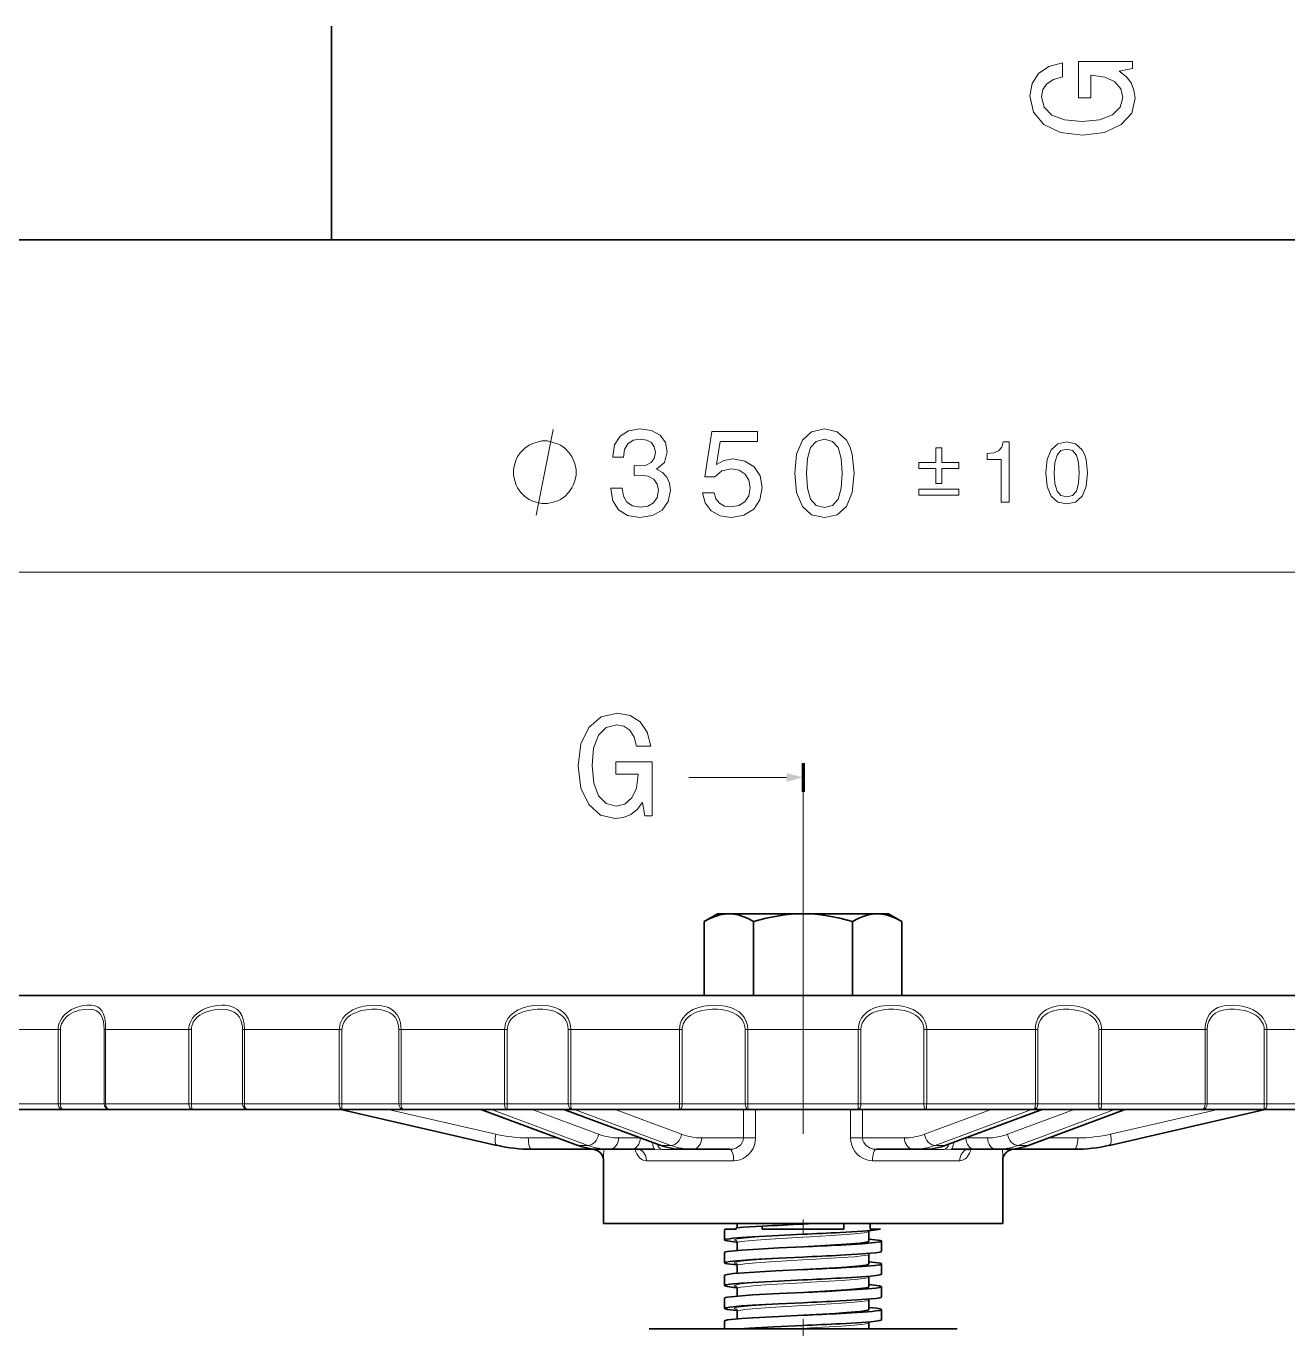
# Model space of a CAD drawing. Extents: x 0 to 420, y 0 to 297.
# Drawn here: x 41.8 to 86.04, y 248.8 to 294.5 of the extents above; entities that cross this region are included whole.
import ezdxf

# ---------------------------------------------------------------- set-up
doc = ezdxf.new("R2010")
doc.units = 0
doc.linetypes.add('DASHDOT', pattern=[18.5, 12, -3, 0.5, -3])

msp = doc.modelspace()

# ---------------------------------------------------------------- linework, layer by layer
at = {"color": 7, "lineweight": 35, "ltscale": 0.1875}
msp.add_line((52.5, 287), (52.5, 294.5), dxfattribs=at)
at = {"color": 7, "lineweight": 35}
for p, q in [((410, 287), (10, 287)), ((75.282, 260.501), (54.564, 260.501))]:
    msp.add_line(p, q, dxfattribs=at)
at = {"color": 7, "lineweight": 13}
msp.add_line((34.037, 275.348), (104.037, 275.348), dxfattribs=at)
at = {"color": 7, "lineweight": 100, "ltscale": 0.025}
msp.add_line((69.037, 268.645), (69.037, 267.645), dxfattribs=at)
at = {"color": 7, "lineweight": 13, "ltscale": 0.085511}
msp.add_line((68.457, 268.145), (65.037, 268.145), dxfattribs=at)
at = {"color": 7, "linetype": 'DASHDOT', "lineweight": 13}
msp.add_line((69.037, 267.645), (69.037, 144.827), dxfattribs=at)
at = {"color": 7, "lineweight": 35, "ltscale": 0.013397}
for p, q in [((66.037, 263.361), (65.573, 263.093)), ((72.037, 263.361), (72.501, 263.093))]:
    msp.add_line(p, q, dxfattribs=at)
at = {"color": 7, "lineweight": 35, "ltscale": 0.010048}
for p, q in [((66.439, 263.361), (66.037, 263.361)), ((72.037, 263.361), (71.635, 263.361))]:
    msp.add_line(p, q, dxfattribs=at)
at = {"color": 7, "lineweight": 35, "ltscale": 0.027452}
msp.add_line((67.537, 263.361), (66.439, 263.361), dxfattribs=at)
at = {"color": 7, "lineweight": 35, "ltscale": 0.0375}
msp.add_line((69.037, 263.361), (67.537, 263.361), dxfattribs=at)
at = {"color": 7, "lineweight": 35, "ltscale": 0.064952}
msp.add_line((71.635, 263.361), (69.037, 263.361), dxfattribs=at)
at = {"color": 7, "lineweight": 35, "ltscale": 0.064801}
for p, q in [((65.573, 260.501), (65.573, 263.093)), ((67.305, 260.501), (67.305, 263.093)), ((70.769, 260.501), (70.769, 263.093)), ((72.501, 260.501), (72.501, 263.093))]:
    msp.add_line(p, q, dxfattribs=at)
at = {"color": 7, "lineweight": 35, "ltscale": 0.379745}
msp.add_line((54.564, 260.501), (39.375, 260.501), dxfattribs=at)
at = {"color": 7, "lineweight": 35, "ltscale": 0.458308}
msp.add_line((93.615, 260.501), (75.282, 260.501), dxfattribs=at)
at = {"color": 7, "lineweight": 13, "ltscale": 0.060394}
for p, q in [((42.923, 259.301), (40.507, 259.301)), ((42.923, 256.701), (40.507, 256.701))]:
    msp.add_line(p, q, dxfattribs=at)
at = {"color": 7, "lineweight": 13, "ltscale": 0.002022}
for p, q in [((42.923, 259.301), (43.004, 259.301)), ((42.923, 256.701), (43.004, 256.701))]:
    msp.add_line(p, q, dxfattribs=at)
at = {"color": 7, "lineweight": 13, "ltscale": 0.065}
for p, q in [((42.923, 256.701), (42.923, 259.301)), ((43.004, 256.701), (43.004, 259.301)), ((44.534, 259.301), (44.534, 256.701)), ((44.585, 259.301), (44.585, 256.701)), ((47.503, 256.701), (47.503, 259.301)), ((47.593, 256.701), (47.593, 259.301)), ((49.385, 259.301), (49.385, 256.701)), ((49.45, 259.301), (49.45, 256.701)), ((52.776, 256.701), (52.776, 259.301)), ((52.871, 256.701), (52.871, 259.301)), ((54.867, 259.301), (54.867, 256.701)), ((54.944, 259.301), (54.944, 256.701)), ((58.571, 256.701), (58.571, 259.301)), ((58.669, 256.701), (58.669, 259.301)), ((60.804, 259.301), (60.804, 256.701)), ((60.891, 259.301), (60.891, 256.701)), ((64.703, 256.701), (64.703, 259.301)), ((64.8, 256.701), (64.8, 259.301)), ((67.006, 259.301), (67.006, 256.701)), ((67.1, 259.301), (67.1, 256.701)), ((70.974, 259.301), (70.974, 256.701)), ((71.068, 259.301), (71.068, 256.701)), ((73.274, 256.701), (73.274, 259.301)), ((73.371, 256.701), (73.371, 259.301)), ((77.183, 259.301), (77.183, 256.701)), ((77.27, 259.301), (77.27, 256.701)), ((79.405, 256.701), (79.405, 259.301)), ((79.502, 256.701), (79.502, 259.301)), ((83.13, 259.301), (83.13, 256.701)), ((83.207, 259.301), (83.207, 256.701)), ((85.203, 256.701), (85.203, 259.301)), ((85.298, 256.701), (85.298, 259.301))]:
    msp.add_line(p, q, dxfattribs=at)
at = {"color": 7, "lineweight": 13, "ltscale": 0.001278}
for p, q in [((44.585, 259.301), (44.534, 259.301)), ((44.585, 256.701), (44.534, 256.701))]:
    msp.add_line(p, q, dxfattribs=at)
at = {"color": 7, "lineweight": 13, "ltscale": 0.072946}
for p, q in [((47.503, 259.301), (44.585, 259.301)), ((47.503, 256.701), (44.585, 256.701))]:
    msp.add_line(p, q, dxfattribs=at)
at = {"color": 7, "lineweight": 13, "ltscale": 0.002234}
for p, q in [((47.503, 259.301), (47.593, 259.301)), ((47.503, 256.701), (47.593, 256.701))]:
    msp.add_line(p, q, dxfattribs=at)
at = {"color": 7, "lineweight": 13, "ltscale": 0.001629}
for p, q in [((49.45, 259.301), (49.385, 259.301)), ((49.45, 256.701), (49.385, 256.701))]:
    msp.add_line(p, q, dxfattribs=at)
at = {"color": 7, "lineweight": 13, "ltscale": 0.083154}
for p, q in [((52.776, 259.301), (49.45, 259.301)), ((88.624, 259.301), (85.298, 259.301)), ((52.776, 256.701), (49.45, 256.701)), ((88.624, 256.701), (85.298, 256.701))]:
    msp.add_line(p, q, dxfattribs=at)
at = {"color": 7, "lineweight": 13, "ltscale": 0.002374}
for p, q in [((52.776, 259.301), (52.871, 259.301)), ((85.203, 259.301), (85.298, 259.301)), ((52.776, 256.701), (52.871, 256.701)), ((85.203, 256.701), (85.298, 256.701))]:
    msp.add_line(p, q, dxfattribs=at)
at = {"color": 7, "lineweight": 13, "ltscale": 0.001927}
for p, q in [((54.944, 259.301), (54.867, 259.301)), ((83.207, 259.301), (83.13, 259.301)), ((54.944, 256.701), (54.867, 256.701))]:
    msp.add_line(p, q, dxfattribs=at)
at = {"color": 7, "lineweight": 13, "ltscale": 0.090688}
for p, q in [((58.571, 259.301), (54.944, 259.301)), ((83.13, 259.301), (79.502, 259.301)), ((83.13, 256.701), (79.502, 256.701))]:
    msp.add_line(p, q, dxfattribs=at)
at = {"color": 7, "lineweight": 13, "ltscale": 0.002438}
for p, q in [((58.571, 259.301), (58.669, 259.301)), ((79.405, 259.301), (79.502, 259.301)), ((58.571, 256.701), (58.669, 256.701)), ((79.405, 256.701), (79.502, 256.701))]:
    msp.add_line(p, q, dxfattribs=at)
at = {"color": 7, "lineweight": 13, "ltscale": 0.002164}
for p, q in [((60.891, 259.301), (60.804, 259.301)), ((77.27, 259.301), (77.183, 259.301)), ((60.891, 256.701), (60.804, 256.701)), ((77.27, 256.701), (77.183, 256.701))]:
    msp.add_line(p, q, dxfattribs=at)
at = {"color": 7, "lineweight": 13, "ltscale": 0.095308}
for p, q in [((64.703, 259.301), (60.891, 259.301)), ((77.183, 259.301), (73.371, 259.301)), ((64.703, 256.701), (60.891, 256.701)), ((77.183, 256.701), (73.371, 256.701))]:
    msp.add_line(p, q, dxfattribs=at)
at = {"color": 7, "lineweight": 13, "ltscale": 0.002423}
for p, q in [((64.703, 259.301), (64.8, 259.301)), ((73.274, 259.301), (73.371, 259.301)), ((64.703, 256.701), (64.8, 256.701)), ((73.274, 256.701), (73.371, 256.701))]:
    msp.add_line(p, q, dxfattribs=at)
at = {"color": 7, "lineweight": 13, "ltscale": 0.002331}
for p, q in [((67.1, 259.301), (67.006, 259.301)), ((71.068, 259.301), (70.974, 259.301)), ((67.1, 256.701), (67.006, 256.701)), ((71.068, 256.701), (70.974, 256.701))]:
    msp.add_line(p, q, dxfattribs=at)
at = {"color": 7, "lineweight": 13, "ltscale": 0.096865}
for p, q in [((70.974, 259.301), (67.1, 259.301)), ((70.974, 256.701), (67.1, 256.701))]:
    msp.add_line(p, q, dxfattribs=at)
at = {"color": 7, "lineweight": 35, "ltscale": 0.060049}
msp.add_line((43.072, 256.501), (40.67, 256.501), dxfattribs=at)
at = {"color": 7, "lineweight": 13, "ltscale": 0.03827}
msp.add_line((44.534, 256.701), (43.004, 256.701), dxfattribs=at)
at = {"color": 7, "lineweight": 35, "ltscale": 0.041332}
msp.add_line((44.725, 256.501), (43.072, 256.501), dxfattribs=at)
at = {"color": 7, "lineweight": 35, "ltscale": 0.072529}
msp.add_line((47.626, 256.501), (44.725, 256.501), dxfattribs=at)
at = {"color": 7, "lineweight": 13, "ltscale": 0.044803}
msp.add_line((49.385, 256.701), (47.593, 256.701), dxfattribs=at)
at = {"color": 7, "lineweight": 35, "ltscale": 0.048387}
msp.add_line((49.562, 256.501), (47.626, 256.501), dxfattribs=at)
at = {"color": 7, "lineweight": 35, "ltscale": 0.082679}
for p, q in [((52.869, 256.501), (49.562, 256.501)), ((88.512, 256.501), (85.205, 256.501))]:
    msp.add_line(p, q, dxfattribs=at)
at = {"color": 7, "lineweight": 35, "ltscale": 0.140155}
for p, q in [((58.296, 255.241), (52.833, 256.501)), ((79.778, 255.241), (85.241, 256.501))]:
    msp.add_line(p, q, dxfattribs=at)
at = {"color": 7, "lineweight": 35, "ltscale": 0.053886}
for p, q in [((55.024, 256.501), (52.869, 256.501)), ((85.205, 256.501), (83.049, 256.501))]:
    msp.add_line(p, q, dxfattribs=at)
at = {"color": 7, "lineweight": 13, "ltscale": 0.049895}
for p, q in [((54.867, 256.701), (52.871, 256.701)), ((85.203, 256.701), (83.207, 256.701))]:
    msp.add_line(p, q, dxfattribs=at)
at = {"color": 7, "lineweight": 13, "ltscale": 0.096791}
for p, q in [((58.262, 255.631), (54.49, 256.501)), ((79.812, 255.631), (83.584, 256.501))]:
    msp.add_line(p, q, dxfattribs=at)
at = {"color": 7, "lineweight": 13, "ltscale": 0.090689}
msp.add_line((58.571, 256.701), (54.944, 256.701), dxfattribs=at)
at = {"color": 7, "lineweight": 35, "ltscale": 0.09017}
for p, q in [((58.631, 256.501), (55.024, 256.501)), ((83.049, 256.501), (79.443, 256.501))]:
    msp.add_line(p, q, dxfattribs=at)
at = {"color": 7, "lineweight": 35, "ltscale": 0.089016}
for p, q in [((61.078, 255.256), (57.742, 256.501)), ((63.991, 255.256), (60.655, 256.501)), ((74.083, 255.256), (77.419, 256.501)), ((76.996, 255.256), (80.332, 256.501))]:
    msp.add_line(p, q, dxfattribs=at)
at = {"color": 7, "lineweight": 13, "ltscale": 0.090157}
for p, q in [((61.168, 255.24), (57.789, 256.501)), ((61.491, 255.24), (58.113, 256.501)), ((64.08, 255.24), (60.701, 256.501)), ((64.404, 255.24), (61.025, 256.501)), ((73.67, 255.24), (77.049, 256.501)), ((73.994, 255.24), (77.372, 256.501)), ((76.583, 255.24), (79.961, 256.501)), ((76.906, 255.24), (80.285, 256.501))]:
    msp.add_line(p, q, dxfattribs=at)
at = {"color": 7, "lineweight": 35, "ltscale": 0.057654}
for p, q in [((60.937, 256.501), (58.631, 256.501)), ((79.443, 256.501), (77.136, 256.501))]:
    msp.add_line(p, q, dxfattribs=at)
at = {"color": 7, "lineweight": 13, "ltscale": 0.053383}
for p, q in [((60.804, 256.701), (58.669, 256.701)), ((79.405, 256.701), (77.27, 256.701))]:
    msp.add_line(p, q, dxfattribs=at)
at = {"color": 7, "lineweight": 13, "ltscale": 0.062216}
for p, q in [((61.865, 255.631), (59.534, 256.501)), ((64.778, 255.631), (62.446, 256.501)), ((73.296, 255.631), (75.628, 256.501)), ((76.209, 255.631), (78.54, 256.501))]:
    msp.add_line(p, q, dxfattribs=at)
at = {"color": 7, "lineweight": 35, "ltscale": 0.094764}
for p, q in [((64.728, 256.501), (60.937, 256.501)), ((77.136, 256.501), (73.346, 256.501))]:
    msp.add_line(p, q, dxfattribs=at)
at = {"color": 7, "lineweight": 35, "ltscale": 0.059569}
for p, q in [((67.111, 256.501), (64.728, 256.501)), ((73.346, 256.501), (70.963, 256.501))]:
    msp.add_line(p, q, dxfattribs=at)
at = {"color": 7, "lineweight": 13, "ltscale": 0.055156}
for p, q in [((67.006, 256.701), (64.8, 256.701)), ((73.274, 256.701), (71.068, 256.701))]:
    msp.add_line(p, q, dxfattribs=at)
at = {"color": 7, "lineweight": 13, "ltscale": 0.025}
for p, q in [((66.952, 256.501), (66.952, 255.501)), ((67.371, 256.501), (67.371, 255.501)), ((70.703, 256.501), (70.703, 255.501)), ((71.122, 256.501), (71.122, 255.501))]:
    msp.add_line(p, q, dxfattribs=at)
at = {"color": 7, "lineweight": 35, "ltscale": 0.096312}
msp.add_line((70.963, 256.501), (67.111, 256.501), dxfattribs=at)
at = {"color": 7, "lineweight": 13, "ltscale": 0.001928}
msp.add_line((83.207, 256.701), (83.13, 256.701), dxfattribs=at)
at = {"color": 7, "lineweight": 13, "ltscale": 0.02548}
for p, q in [((60.422, 255.501), (59.403, 255.501)), ((77.652, 255.501), (78.671, 255.501))]:
    msp.add_line(p, q, dxfattribs=at)
at = {"color": 7, "lineweight": 13, "ltscale": 0.018954}
for p, q in [((63.329, 255.501), (62.57, 255.501)), ((74.745, 255.501), (75.503, 255.501))]:
    msp.add_line(p, q, dxfattribs=at)
at = {"color": 7, "lineweight": 13, "ltscale": 5.76019e-05}
for p, q in [((63.329, 255.503), (63.329, 255.501)), ((74.745, 255.503), (74.745, 255.501))]:
    msp.add_line(p, q, dxfattribs=at)
at = {"color": 7, "lineweight": 13, "ltscale": 0.000153923}
for p, q in [((63.335, 255.501), (63.329, 255.501)), ((74.745, 255.501), (74.739, 255.501))]:
    msp.add_line(p, q, dxfattribs=at)
at = {"color": 7, "lineweight": 13, "ltscale": 0.036736}
for p, q in [((66.952, 255.501), (65.483, 255.501)), ((71.122, 255.501), (72.591, 255.501))]:
    msp.add_line(p, q, dxfattribs=at)
at = {"color": 7, "lineweight": 13, "ltscale": 0.01047}
for p, q in [((66.952, 255.501), (67.371, 255.501)), ((71.122, 255.501), (70.703, 255.501))]:
    msp.add_line(p, q, dxfattribs=at)
at = {"color": 7, "lineweight": 35, "ltscale": 0.052906}
for p, q in [((61.643, 255.101), (59.527, 255.101)), ((76.431, 255.101), (78.547, 255.101))]:
    msp.add_line(p, q, dxfattribs=at)
at = {"color": 7, "lineweight": 35, "ltscale": 0.000135994}
for p, q in [((60.634, 255.101), (60.639, 255.101)), ((77.44, 255.101), (77.435, 255.101))]:
    msp.add_line(p, q, dxfattribs=at)
at = {"color": 7, "lineweight": 13, "ltscale": 0.00809}
for p, q in [((61.168, 255.24), (61.491, 255.24)), ((64.08, 255.24), (64.404, 255.24)), ((73.67, 255.24), (73.994, 255.24)), ((76.583, 255.24), (76.906, 255.24))]:
    msp.add_line(p, q, dxfattribs=at)
at = {"color": 7, "lineweight": 35, "ltscale": 0.00809}
for p, q in [((61.923, 255.101), (62.247, 255.101)), ((64.836, 255.101), (65.159, 255.101)), ((72.915, 255.101), (73.238, 255.101)), ((75.827, 255.101), (76.151, 255.101))]:
    msp.add_line(p, q, dxfattribs=at)
at = {"color": 7, "lineweight": 35, "ltscale": 0.018954}
for p, q in [((63.005, 255.101), (62.247, 255.101)), ((75.069, 255.101), (75.827, 255.101))]:
    msp.add_line(p, q, dxfattribs=at)
at = {"color": 7, "lineweight": 35, "ltscale": 0.021034}
for p, q in [((63.846, 255.101), (63.005, 255.101)), ((75.069, 255.101), (74.228, 255.101))]:
    msp.add_line(p, q, dxfattribs=at)
at = {"color": 7, "lineweight": 13, "ltscale": 0.006094}
for p, q in [((63.846, 255.101), (64.09, 255.098)), ((74.228, 255.101), (73.984, 255.098))]:
    msp.add_line(p, q, dxfattribs=at)
at = {"color": 7, "lineweight": 35, "ltscale": 0.032698}
for p, q in [((66.467, 255.101), (65.159, 255.101)), ((71.607, 255.101), (72.915, 255.101))]:
    msp.add_line(p, q, dxfattribs=at)
at = {"color": 7, "lineweight": 13, "ltscale": 0.000301801}
for p, q in [((65.381, 255.101), (65.393, 255.098)), ((72.681, 255.098), (72.693, 255.101))]:
    msp.add_line(p, q, dxfattribs=at)
at = {"color": 7, "lineweight": 13, "ltscale": 0.005793}
for p, q in [((65.393, 255.098), (65.625, 255.101)), ((72.681, 255.098), (72.449, 255.101))]:
    msp.add_line(p, q, dxfattribs=at)
at = {"color": 7, "lineweight": 35, "ltscale": 0.003047}
for p, q in [((65.747, 255.101), (65.625, 255.101)), ((72.449, 255.101), (72.327, 255.101))]:
    msp.add_line(p, q, dxfattribs=at)
at = {"color": 7, "lineweight": 35, "ltscale": 0.056326}
msp.add_line((62.037, 252.501), (62.037, 254.754), dxfattribs=at)
at = {"color": 7, "lineweight": 13, "ltscale": 0.076529}
for p, q in [((66.606, 254.701), (63.545, 254.701)), ((74.529, 254.701), (71.468, 254.701))]:
    msp.add_line(p, q, dxfattribs=at)
at = {"color": 7, "lineweight": 35, "ltscale": 0.056327}
msp.add_line((76.037, 252.501), (76.037, 254.754), dxfattribs=at)
at = {"color": 7, "lineweight": 35, "ltscale": 0.175}
for p, q in [((69.037, 252.501), (62.037, 252.501)), ((76.037, 252.501), (69.037, 252.501))]:
    msp.add_line(p, q, dxfattribs=at)
at = {"color": 7, "lineweight": 35, "ltscale": 0.008988}
for p, q in [((66.287, 251.921), (66.287, 252.281)), ((71.787, 251.521), (71.787, 251.881)), ((66.287, 251.121), (66.287, 251.481)), ((71.787, 250.721), (71.787, 251.081)), ((66.287, 250.321), (66.287, 250.681)), ((71.787, 249.921), (71.787, 250.281)), ((66.287, 249.521), (66.287, 249.881)), ((71.787, 249.121), (71.787, 249.481))]:
    msp.add_line(p, q, dxfattribs=at)
at = {"color": 7, "lineweight": 35, "ltscale": 0.009135}
msp.add_line((66.687, 252.301), (66.322, 252.301), dxfattribs=at)
at = {"color": 7, "lineweight": 35, "ltscale": 0.001233}
msp.add_line((66.687, 252.35), (66.687, 252.301), dxfattribs=at)
at = {"color": 7, "lineweight": 35, "ltscale": 0.00368}
msp.add_line((66.727, 252.501), (66.727, 252.354), dxfattribs=at)
at = {"color": 7, "lineweight": 35, "ltscale": 0.002755}
msp.add_line((67.609, 252.411), (67.609, 252.301), dxfattribs=at)
at = {"color": 7, "lineweight": 35, "ltscale": 0.068668}
msp.add_line((70.355, 252.301), (67.609, 252.301), dxfattribs=at)
at = {"color": 7, "lineweight": 35, "ltscale": 0.00921}
msp.add_line((69.415, 252.501), (69.047, 252.481), dxfattribs=at)
at = {"color": 7, "lineweight": 35, "ltscale": 0.002747}
msp.add_line((70.465, 252.301), (70.355, 252.301), dxfattribs=at)
at = {"color": 7, "lineweight": 35, "ltscale": 0.005}
for p, q in [((70.465, 252.501), (70.465, 252.301)), ((71.387, 252.501), (71.387, 252.301))]:
    msp.add_line(p, q, dxfattribs=at)
at = {"color": 7, "lineweight": 35, "ltscale": 0.009133}
msp.add_line((71.752, 252.301), (71.387, 252.301), dxfattribs=at)
at = {"color": 7, "lineweight": 35, "ltscale": 0.006685}
for p, q in [((66.727, 251.821), (66.727, 251.554)), ((66.727, 251.021), (66.727, 250.754)), ((66.727, 250.221), (66.727, 249.954)), ((66.727, 249.421), (66.727, 249.154))]:
    msp.add_line(p, q, dxfattribs=at)
at = {"color": 7, "lineweight": 13, "ltscale": 2.21548e-05}
for p, q in [((69.027, 252.121), (69.026, 252.121)), ((69.027, 251.321), (69.026, 251.321)), ((69.027, 249.721), (69.026, 249.721)), ((69.027, 248.921), (69.026, 248.921))]:
    msp.add_line(p, q, dxfattribs=at)
at = {"color": 7, "lineweight": 13, "ltscale": 2.12025e-05}
for p, q in [((69.032, 252.021), (69.031, 252.021)), ((69.032, 250.421), (69.031, 250.421)), ((69.032, 249.621), (69.031, 249.621)), ((69.032, 248.821), (69.031, 248.821))]:
    msp.add_line(p, q, dxfattribs=at)
at = {"color": 7, "lineweight": 35, "ltscale": 0.008513}
msp.add_line((71.347, 252.221), (71.347, 251.881), dxfattribs=at)
at = {"color": 7, "lineweight": 35, "ltscale": 0.008512}
for p, q in [((71.347, 251.421), (71.347, 251.081)), ((71.347, 250.621), (71.347, 250.281)), ((71.347, 249.821), (71.347, 249.481))]:
    msp.add_line(p, q, dxfattribs=at)
at = {"color": 7, "lineweight": 13, "ltscale": 2.12265e-05}
msp.add_line((69.032, 251.221), (69.031, 251.221), dxfattribs=at)
at = {"color": 7, "lineweight": 13, "ltscale": 2.21384e-05}
msp.add_line((69.027, 250.521), (69.026, 250.521), dxfattribs=at)
at = {"color": 7, "lineweight": 35, "ltscale": 0.006994}
msp.add_line((66.287, 248.801), (66.287, 249.081), dxfattribs=at)
at = {"color": 7, "lineweight": 35, "ltscale": 0.135}
for p, q in [((63.637, 248.801), (69.037, 248.801)), ((69.037, 248.801), (74.437, 248.801))]:
    msp.add_line(p, q, dxfattribs=at)
at = {"color": 7, "lineweight": 13, "ltscale": 0.008987}
msp.add_line((69.031, 248.821), (68.672, 248.801), dxfattribs=at)
at = {"color": 7, "lineweight": 35, "ltscale": 0.005505}
msp.add_line((71.347, 249.021), (71.347, 248.801), dxfattribs=at)
at = {"color": 7, "lineweight": 13}
for points in [[(80.114, 292.923), (80.583, 293.009), (80.583, 293.261), (78.692, 293.261), (78.692, 291.985), (79.121, 291.985), (79.121, 292.772), (79.151, 292.772), (79.615, 292.711), (79.958, 292.55), (80.175, 292.303), (80.245, 291.995), (80.155, 291.652), (79.882, 291.385), (79.433, 291.213), (78.818, 291.153), (78.208, 291.208), (77.759, 291.38), (77.487, 291.652), (77.391, 292.02), (77.441, 292.272), (77.582, 292.479), (77.82, 292.63), (78.137, 292.716), (78.137, 293.215), (77.653, 293.084), (77.29, 292.837), (77.068, 292.489), (76.987, 292.05), (77.113, 291.476), (77.482, 291.042), (78.062, 290.764), (78.833, 290.669), (79.61, 290.764), (80.19, 291.042), (80.558, 291.45), (80.679, 291.965), (80.639, 292.252), (80.538, 292.509), (80.361, 292.731)], [(62.293, 278.29), (62.293, 278.26), (62.362, 277.845), (62.565, 277.534), (62.885, 277.335), (63.309, 277.261), (63.758, 277.335), (64.095, 277.525), (64.312, 277.828), (64.389, 278.217), (64.355, 278.472), (64.26, 278.679), (64.104, 278.839), (63.897, 278.956), (64.178, 279.189), (64.277, 279.561), (64.212, 279.898), (64.026, 280.153), (63.724, 280.313), (63.309, 280.369), (62.92, 280.3), (62.621, 280.11), (62.427, 279.807), (62.362, 279.405), (62.362, 279.375), (62.747, 279.375), (62.781, 279.652), (62.894, 279.851), (63.075, 279.972), (63.33, 280.015), (63.555, 279.98), (63.719, 279.89), (63.819, 279.743), (63.858, 279.544), (63.819, 279.332), (63.715, 279.189), (63.534, 279.103), (63.287, 279.077), (63.119, 279.081), (63.119, 278.74), (63.33, 278.748), (63.603, 278.709), (63.806, 278.606), (63.927, 278.437), (63.97, 278.217), (63.923, 277.966), (63.797, 277.78), (63.598, 277.663), (63.335, 277.624), (63.062, 277.668), (62.863, 277.797), (62.738, 278.005), (62.691, 278.29)], [(65.512, 278.13), (65.608, 277.776), (65.819, 277.499), (66.131, 277.326), (66.528, 277.261), (66.965, 277.339), (67.306, 277.551), (67.523, 277.888), (67.605, 278.32), (67.531, 278.722), (67.324, 279.038), (67, 279.241), (66.58, 279.315), (66.256, 279.263), (66.005, 279.12), (66.126, 279.928), (67.44, 279.928), (67.44, 280.283), (65.837, 280.283), (65.599, 278.692), (65.945, 278.692), (66.195, 278.895), (66.515, 278.969), (66.792, 278.921), (67.004, 278.783), (67.138, 278.571), (67.185, 278.299), (67.138, 278.026), (67, 277.815), (66.788, 277.681), (66.515, 277.633), (66.286, 277.663), (66.109, 277.763), (65.979, 277.918), (65.915, 278.13)], [(68.745, 278.813), (68.81, 278.135), (69.013, 277.65), (69.337, 277.356), (69.787, 277.261), (70.232, 277.356), (70.556, 277.65), (70.755, 278.135), (70.824, 278.813), (70.755, 279.488), (70.673, 279.756), (70.556, 279.976), (70.232, 280.27), (69.787, 280.369), (69.337, 280.27), (69.013, 279.972), (68.81, 279.488)], [(61.081, 278.848), (61.081, 278.948), (61.031, 279.148), (60.981, 279.298), (60.931, 279.398), (60.831, 279.548), (60.681, 279.698), (60.531, 279.798), (60.431, 279.848), (60.281, 279.898), (60.081, 279.948), (59.981, 279.948), (59.881, 279.948), (59.681, 279.898), (59.531, 279.848), (59.431, 279.798), (59.281, 279.698), (59.131, 279.548), (59.031, 279.398), (58.981, 279.298), (58.931, 279.148), (58.881, 278.948), (58.881, 278.848), (58.881, 278.748), (58.931, 278.548), (58.981, 278.398), (59.031, 278.298), (59.131, 278.148), (59.281, 277.998), (59.431, 277.898), (59.531, 277.848), (59.681, 277.798), (59.881, 277.748), (59.981, 277.748), (60.081, 277.748), (60.281, 277.798), (60.431, 277.848), (60.531, 277.898), (60.681, 277.998), (60.831, 278.148), (60.931, 278.298), (60.981, 278.398), (61.031, 278.548), (61.081, 278.748)], [(69.16, 278.813), (69.195, 279.336), (69.303, 279.712), (69.497, 279.933), (69.787, 280.011), (70.072, 279.933), (70.267, 279.712), (70.375, 279.336), (70.409, 278.813), (70.375, 278.286), (70.267, 277.91), (70.072, 277.689), (69.787, 277.616), (69.497, 277.689), (69.303, 277.91), (69.195, 278.286)], [(73.693, 278.457), (73.902, 278.457), (73.902, 278.981), (74.501, 278.981), (74.501, 279.187), (73.902, 279.187), (73.902, 279.707), (73.693, 279.707), (73.693, 279.187), (73.094, 279.187), (73.094, 278.981), (73.693, 278.981)], [(75.986, 277.798), (76.261, 277.798), (76.261, 279.913), (76.056, 279.913), (76.001, 279.728), (75.892, 279.604), (75.726, 279.532), (75.496, 279.507), (75.496, 279.293), (75.986, 279.293)], [(77.553, 278.824), (77.598, 278.349), (77.74, 278.01), (77.967, 277.804), (78.282, 277.737), (78.594, 277.804), (78.821, 278.01), (78.96, 278.349), (79.008, 278.824), (78.96, 279.296), (78.902, 279.483), (78.821, 279.638), (78.594, 279.843), (78.282, 279.913), (77.967, 279.843), (77.74, 279.635), (77.598, 279.296)], [(77.843, 278.824), (77.867, 279.19), (77.943, 279.453), (78.079, 279.607), (78.282, 279.662), (78.482, 279.607), (78.618, 279.453), (78.694, 279.19), (78.718, 278.824), (78.694, 278.454), (78.618, 278.191), (78.482, 278.037), (78.282, 277.985), (78.079, 278.037), (77.943, 278.191), (77.867, 278.454)], [(73.094, 278.252), (73.094, 278.043), (74.501, 278.043), (74.501, 278.252)], [(63.409, 267.268), (63.494, 266.799), (63.746, 266.799), (63.746, 268.69), (62.471, 268.69), (62.471, 268.261), (63.257, 268.261), (63.257, 268.231), (63.197, 267.767), (63.035, 267.424), (62.788, 267.207), (62.481, 267.137), (62.138, 267.228), (61.87, 267.5), (61.699, 267.949), (61.638, 268.564), (61.694, 269.174), (61.865, 269.623), (62.138, 269.895), (62.506, 269.991), (62.758, 269.941), (62.965, 269.8), (63.116, 269.563), (63.202, 269.245), (63.701, 269.245), (63.57, 269.729), (63.323, 270.092), (62.975, 270.314), (62.536, 270.395), (61.961, 270.269), (61.527, 269.9), (61.25, 269.32), (61.154, 268.549), (61.25, 267.772), (61.527, 267.192), (61.936, 266.824), (62.45, 266.703), (62.738, 266.743), (62.995, 266.844), (63.217, 267.021)]]:
    msp.add_lwpolyline(points, close=True, dxfattribs=at)
for points in [[(59.681, 277.348), (60.281, 280.348)], [(42.923, 259.301), (42.927, 259.375), (42.939, 259.447), (42.96, 259.521), (42.988, 259.593), (43.051, 259.703), (43.13, 259.801), (43.22, 259.886), (43.305, 259.949), (43.394, 260.002), (43.491, 260.049), (43.589, 260.087), (43.767, 260.134), (43.938, 260.156), (44.096, 260.153), (44.171, 260.141), (44.24, 260.122), (44.325, 260.084), (44.397, 260.029), (44.458, 259.955), (44.514, 259.842), (44.552, 259.703), (44.578, 259.509), (44.585, 259.301)], [(47.503, 259.301), (47.507, 259.374), (47.519, 259.445), (47.54, 259.518), (47.569, 259.588), (47.632, 259.696), (47.711, 259.793), (47.803, 259.877), (47.889, 259.939), (47.98, 259.992), (48.081, 260.039), (48.184, 260.078), (48.35, 260.123), (48.515, 260.149), (48.676, 260.158), (48.776, 260.154), (48.872, 260.143), (48.994, 260.114), (49.105, 260.068), (49.204, 260.003), (49.29, 259.912), (49.357, 259.797), (49.406, 259.66), (49.439, 259.486), (49.45, 259.301)], [(52.776, 259.301), (52.78, 259.374), (52.792, 259.446), (52.813, 259.518), (52.842, 259.588), (52.905, 259.696), (52.984, 259.792), (53.077, 259.875), (53.163, 259.936), (53.254, 259.988), (53.356, 260.035), (53.461, 260.074), (53.641, 260.121), (53.82, 260.148), (53.998, 260.158), (54.171, 260.15), (54.274, 260.136), (54.373, 260.113), (54.499, 260.07), (54.615, 260.008), (54.717, 259.926), (54.805, 259.819), (54.872, 259.69), (54.918, 259.543), (54.937, 259.424), (54.944, 259.301)], [(58.571, 259.301), (58.576, 259.376), (58.588, 259.45), (58.609, 259.522), (58.637, 259.592), (58.7, 259.7), (58.779, 259.797), (58.872, 259.88), (58.958, 259.94), (59.049, 259.991), (59.15, 260.037), (59.256, 260.075), (59.439, 260.121), (59.624, 260.148), (59.81, 260.158), (59.992, 260.15), (60.107, 260.136), (60.219, 260.114), (60.364, 260.069), (60.498, 260.006), (60.619, 259.922), (60.722, 259.817), (60.802, 259.689), (60.858, 259.543), (60.883, 259.424), (60.891, 259.301)], [(64.703, 259.301), (64.711, 259.404), (64.733, 259.505), (64.769, 259.602), (64.831, 259.711), (64.91, 259.808), (65.003, 259.892), (65.087, 259.951), (65.177, 260.001), (65.277, 260.045), (65.38, 260.081), (65.556, 260.124), (65.734, 260.149), (65.914, 260.158), (66.113, 260.15), (66.308, 260.123), (66.497, 260.072), (66.587, 260.038), (66.674, 259.996), (66.793, 259.919), (66.898, 259.823), (66.985, 259.708), (67.048, 259.582), (67.087, 259.445), (67.1, 259.301)], [(73.371, 259.301), (73.363, 259.404), (73.341, 259.505), (73.305, 259.602), (73.242, 259.711), (73.164, 259.808), (73.071, 259.892), (72.987, 259.951), (72.897, 260.001), (72.797, 260.045), (72.693, 260.081), (72.518, 260.124), (72.34, 260.149), (72.159, 260.158), (71.961, 260.15), (71.765, 260.123), (71.577, 260.072), (71.487, 260.038), (71.4, 259.996), (71.281, 259.919), (71.176, 259.823), (71.088, 259.708), (71.031, 259.594), (70.992, 259.47), (70.979, 259.386), (70.974, 259.301)], [(79.502, 259.301), (79.498, 259.376), (79.486, 259.45), (79.465, 259.522), (79.437, 259.592), (79.374, 259.7), (79.294, 259.797), (79.202, 259.88), (79.116, 259.94), (79.025, 259.991), (78.923, 260.037), (78.818, 260.075), (78.635, 260.121), (78.45, 260.148), (78.264, 260.158), (78.082, 260.15), (77.967, 260.136), (77.854, 260.114), (77.71, 260.069), (77.576, 260.006), (77.455, 259.922), (77.352, 259.817), (77.271, 259.689), (77.215, 259.543), (77.191, 259.424), (77.183, 259.301)], [(85.298, 259.301), (85.294, 259.374), (85.282, 259.446), (85.261, 259.518), (85.232, 259.588), (85.169, 259.696), (85.09, 259.792), (84.997, 259.875), (84.911, 259.936), (84.82, 259.988), (84.717, 260.035), (84.612, 260.074), (84.433, 260.121), (84.253, 260.148), (84.076, 260.158), (83.903, 260.15), (83.8, 260.136), (83.701, 260.113), (83.575, 260.07), (83.459, 260.008), (83.357, 259.926), (83.269, 259.819), (83.202, 259.69), (83.156, 259.543), (83.136, 259.424), (83.13, 259.301)], [(43.004, 259.301), (43.008, 259.369), (43.02, 259.435), (43.041, 259.5), (43.069, 259.562), (43.131, 259.659), (43.209, 259.744), (43.297, 259.816), (43.38, 259.868), (43.465, 259.91), (43.563, 259.949), (43.661, 259.978), (43.847, 260.01), (44.021, 260.013), (44.099, 260.004), (44.173, 259.988), (44.264, 259.953), (44.343, 259.901), (44.409, 259.831), (44.468, 259.723), (44.507, 259.59), (44.528, 259.45), (44.534, 259.301)], [(47.593, 259.301), (47.597, 259.367), (47.609, 259.432), (47.63, 259.495), (47.658, 259.556), (47.721, 259.651), (47.799, 259.735), (47.889, 259.806), (47.973, 259.857), (48.061, 259.9), (48.165, 259.939), (48.27, 259.969), (48.477, 260.006), (48.679, 260.015), (48.777, 260.008), (48.871, 259.994), (48.989, 259.963), (49.096, 259.913), (49.19, 259.844), (49.268, 259.751), (49.328, 259.635), (49.366, 259.499), (49.38, 259.401), (49.385, 259.301)], [(52.871, 259.301), (52.875, 259.365), (52.887, 259.428), (52.908, 259.492), (52.936, 259.554), (52.999, 259.648), (53.078, 259.731), (53.169, 259.801), (53.253, 259.852), (53.342, 259.894), (53.448, 259.934), (53.557, 259.965), (53.735, 259.999), (53.914, 260.014), (54.088, 260.012), (54.254, 259.992), (54.411, 259.952), (54.484, 259.923), (54.554, 259.888), (54.65, 259.819), (54.731, 259.732), (54.796, 259.627), (54.835, 259.526), (54.859, 259.415), (54.867, 259.301)], [(58.669, 259.301), (58.673, 259.366), (58.685, 259.43), (58.706, 259.495), (58.734, 259.556), (58.797, 259.651), (58.876, 259.733), (58.968, 259.803), (59.051, 259.852), (59.139, 259.894), (59.246, 259.933), (59.356, 259.964), (59.539, 259.998), (59.724, 260.013), (59.908, 260.013), (60.092, 259.994), (60.269, 259.954), (60.353, 259.925), (60.433, 259.89), (60.543, 259.822), (60.64, 259.736), (60.717, 259.63), (60.765, 259.528), (60.794, 259.417), (60.804, 259.301)], [(64.8, 259.301), (64.804, 259.368), (64.817, 259.435), (64.837, 259.5), (64.866, 259.562), (64.928, 259.658), (65.007, 259.74), (65.098, 259.811), (65.18, 259.859), (65.267, 259.899), (65.373, 259.937), (65.483, 259.967), (65.666, 259.999), (65.853, 260.014), (66.039, 260.012), (66.24, 259.991), (66.434, 259.948), (66.582, 259.894), (66.718, 259.819), (66.779, 259.773), (66.835, 259.721), (66.909, 259.629), (66.963, 259.524), (66.997, 259.409), (67.006, 259.301)], [(73.274, 259.301), (73.27, 259.368), (73.257, 259.435), (73.237, 259.5), (73.208, 259.562), (73.146, 259.658), (73.067, 259.74), (72.976, 259.811), (72.894, 259.859), (72.807, 259.899), (72.701, 259.937), (72.591, 259.967), (72.408, 259.999), (72.221, 260.014), (72.035, 260.012), (71.84, 259.992), (71.652, 259.952), (71.561, 259.922), (71.474, 259.886), (71.354, 259.818), (71.248, 259.73), (71.162, 259.624), (71.11, 259.523), (71.078, 259.415), (71.068, 259.301)], [(79.405, 259.301), (79.401, 259.366), (79.389, 259.43), (79.368, 259.495), (79.339, 259.556), (79.277, 259.651), (79.198, 259.733), (79.106, 259.803), (79.023, 259.852), (78.935, 259.894), (78.828, 259.933), (78.718, 259.964), (78.534, 259.998), (78.35, 260.013), (78.166, 260.013), (78.043, 260.002), (77.923, 259.983), (77.816, 259.957), (77.713, 259.922), (77.613, 259.874), (77.52, 259.814), (77.432, 259.733), (77.36, 259.636), (77.308, 259.524), (77.279, 259.415), (77.27, 259.301)], [(85.203, 259.301), (85.199, 259.365), (85.187, 259.428), (85.166, 259.492), (85.137, 259.554), (85.074, 259.648), (84.996, 259.731), (84.905, 259.801), (84.821, 259.852), (84.732, 259.894), (84.626, 259.934), (84.517, 259.965), (84.338, 259.999), (84.16, 260.014), (83.985, 260.012), (83.873, 260.001), (83.765, 259.981), (83.671, 259.955), (83.582, 259.92), (83.495, 259.872), (83.417, 259.813), (83.33, 259.715), (83.264, 259.596), (83.222, 259.459), (83.207, 259.301)], [(66.952, 255.501), (66.941, 255.416), (66.906, 255.335), (66.853, 255.263), (66.773, 255.195), (66.678, 255.144), (66.575, 255.112), (66.467, 255.101)], [(67.371, 255.501), (67.361, 255.373), (67.331, 255.249), (67.282, 255.131), (67.216, 255.024), (67.136, 254.93), (67.044, 254.85), (66.941, 254.785), (66.83, 254.738), (66.719, 254.71), (66.606, 254.701)], [(71.468, 254.701), (71.351, 254.711), (71.237, 254.74), (71.128, 254.788), (71.027, 254.852), (70.935, 254.933), (70.856, 255.027), (70.791, 255.134), (70.743, 255.251), (70.713, 255.374), (70.703, 255.501)], [(71.607, 255.101), (71.499, 255.112), (71.395, 255.144), (71.3, 255.195), (71.221, 255.264), (71.167, 255.336), (71.133, 255.416), (71.122, 255.501)], [(62.049, 255.101), (62.039, 254.844), (62.037, 254.754)], [(63.545, 254.701), (63.46, 254.713), (63.38, 254.75), (63.308, 254.808), (63.257, 254.868), (63.213, 254.938), (63.175, 255.016), (63.144, 255.101)], [(74.93, 255.101), (74.877, 254.968), (74.807, 254.855), (74.765, 254.808), (74.72, 254.768), (74.674, 254.739), (74.625, 254.717), (74.578, 254.705), (74.529, 254.701)], [(76.037, 254.754), (76.035, 254.832), (76.025, 255.101)], [(69.026, 252.121), (67.752, 252.05), (67.22, 252.013), (66.858, 251.978), (66.735, 251.96), (66.656, 251.941), (66.635, 251.932), (66.628, 251.926), (66.627, 251.923), (66.628, 251.918), (66.63, 251.915), (66.638, 251.909), (66.694, 251.891)], [(69.031, 252.021), (67.883, 251.955), (67.391, 251.92), (66.993, 251.883), (66.855, 251.864), (66.764, 251.844), (66.739, 251.834), (66.731, 251.828), (66.728, 251.826), (66.727, 251.821)], [(71.347, 252.221), (71.346, 252.218), (71.34, 252.211), (71.328, 252.205), (71.286, 252.192), (71.181, 252.173), (70.837, 252.135), (70.39, 252.101), (69.297, 252.036), (69.032, 252.021)], [(71.347, 251.421), (71.346, 251.418), (71.34, 251.411), (71.328, 251.405), (71.286, 251.392), (71.181, 251.373), (70.837, 251.335), (70.39, 251.301), (69.297, 251.236), (69.032, 251.221)], [(69.026, 251.321), (67.752, 251.25), (67.22, 251.213), (66.858, 251.178), (66.735, 251.16), (66.656, 251.141), (66.635, 251.132), (66.628, 251.126), (66.627, 251.123), (66.628, 251.118), (66.63, 251.115), (66.638, 251.109), (66.694, 251.091)], [(69.031, 251.221), (67.883, 251.155), (67.391, 251.12), (66.993, 251.083), (66.855, 251.064), (66.764, 251.044), (66.739, 251.034), (66.731, 251.028), (66.728, 251.026), (66.727, 251.021)], [(69.026, 250.521), (67.752, 250.45), (67.22, 250.413), (66.858, 250.378), (66.735, 250.359), (66.656, 250.341), (66.635, 250.332), (66.628, 250.326), (66.627, 250.323), (66.628, 250.318), (66.63, 250.315), (66.638, 250.309), (66.694, 250.291)], [(71.347, 250.621), (71.346, 250.618), (71.34, 250.611), (71.328, 250.605), (71.286, 250.592), (71.181, 250.573), (70.837, 250.535), (70.39, 250.501), (69.297, 250.436), (69.032, 250.421)], [(69.031, 250.421), (67.883, 250.355), (67.391, 250.32), (66.993, 250.283), (66.855, 250.264), (66.764, 250.244), (66.739, 250.234), (66.731, 250.228), (66.728, 250.226), (66.727, 250.221)], [(69.026, 249.721), (67.752, 249.65), (67.22, 249.613), (66.858, 249.578), (66.735, 249.56), (66.656, 249.541), (66.635, 249.532), (66.628, 249.526), (66.627, 249.523), (66.628, 249.518), (66.63, 249.515), (66.638, 249.509), (66.694, 249.491)], [(69.031, 249.621), (67.883, 249.555), (67.391, 249.52), (66.993, 249.483), (66.855, 249.464), (66.764, 249.444), (66.739, 249.434), (66.731, 249.428), (66.728, 249.426), (66.727, 249.421)], [(71.347, 249.821), (71.346, 249.818), (71.34, 249.811), (71.328, 249.805), (71.286, 249.792), (71.181, 249.773), (70.837, 249.735), (70.39, 249.701), (69.297, 249.636), (69.032, 249.621)], [(69.026, 248.921), (67.75, 248.85), (67.084, 248.801)], [(71.347, 249.021), (71.346, 249.018), (71.34, 249.011), (71.328, 249.005), (71.286, 248.992), (71.181, 248.973), (70.837, 248.935), (70.39, 248.901), (69.297, 248.836), (69.032, 248.821)]]:
    msp.add_lwpolyline(points, dxfattribs=at)
at = {"color": 7, "lineweight": 35}
for points in [[(66.439, 263.361), (66.281, 263.351), (66.119, 263.322), (65.95, 263.271), (65.77, 263.197), (65.573, 263.093)], [(67.305, 263.093), (67.108, 263.197), (66.928, 263.271), (66.759, 263.322), (66.597, 263.351), (66.439, 263.361)], [(69.037, 263.361), (68.826, 263.357), (68.615, 263.344), (68.399, 263.322), (68.182, 263.292), (67.749, 263.208), (67.305, 263.093)], [(70.769, 263.093), (70.325, 263.208), (69.892, 263.292), (69.675, 263.322), (69.459, 263.344), (69.248, 263.357), (69.037, 263.361)], [(71.635, 263.361), (71.477, 263.351), (71.315, 263.322), (71.147, 263.271), (70.966, 263.197), (70.769, 263.093)], [(72.501, 263.093), (72.304, 263.197), (72.124, 263.271), (71.955, 263.322), (71.793, 263.351), (71.635, 263.361)], [(61.643, 255.101), (61.749, 255.087), (61.847, 255.045), (61.931, 254.978), (61.992, 254.895), (62.029, 254.797), (62.037, 254.747)], [(76.431, 255.101), (76.325, 255.087), (76.227, 255.045), (76.143, 254.978), (76.082, 254.895), (76.044, 254.797), (76.037, 254.747)], [(66.287, 252.281), (66.287, 252.283), (66.291, 252.287), (66.298, 252.292), (66.322, 252.301)], [(66.687, 252.35), (66.952, 252.371), (67.609, 252.411)], [(71.752, 252.301), (71.679, 252.285), (71.424, 252.255), (71.122, 252.231), (70.355, 252.185)], [(69.027, 252.121), (68.179, 252.081), (67.267, 252.032), (66.884, 252.007), (66.581, 251.981), (66.464, 251.967), (66.342, 251.947), (66.307, 251.937), (66.293, 251.93), (66.289, 251.926), (66.287, 251.923), (66.287, 251.921)], [(66.287, 251.921), (66.287, 251.919), (66.291, 251.914), (66.298, 251.91), (66.323, 251.901), (66.386, 251.887), (66.596, 251.86), (66.723, 251.849)], [(66.685, 251.897), (66.705, 251.881), (66.72, 251.857), (66.727, 251.821)], [(71.347, 251.881), (71.347, 251.878), (71.343, 251.873), (71.336, 251.868), (71.31, 251.858), (71.246, 251.843), (71.037, 251.814), (70.557, 251.772), (70.17, 251.746), (69.047, 251.681)], [(70.355, 251.744), (71.116, 251.79), (71.552, 251.828), (71.73, 251.855), (71.769, 251.866), (71.781, 251.872), (71.785, 251.876), (71.786, 251.878), (71.787, 251.881)], [(71.787, 251.881), (71.786, 251.883), (71.782, 251.889), (71.773, 251.894), (71.741, 251.904), (71.661, 251.919), (71.347, 251.954)], [(69.047, 251.681), (68.195, 251.641), (67.276, 251.592), (66.889, 251.567), (66.511, 251.532), (66.384, 251.515), (66.317, 251.5), (66.298, 251.492), (66.29, 251.487), (66.288, 251.485), (66.287, 251.481)], [(71.787, 251.521), (71.787, 251.519), (71.784, 251.516), (71.78, 251.512), (71.764, 251.505), (71.723, 251.494), (71.586, 251.472), (71.409, 251.454), (70.931, 251.418), (70.355, 251.385)], [(69.027, 251.321), (68.179, 251.281), (67.267, 251.232), (66.884, 251.207), (66.581, 251.181), (66.464, 251.167), (66.342, 251.147), (66.307, 251.137), (66.293, 251.13), (66.289, 251.126), (66.287, 251.123), (66.287, 251.121)], [(66.287, 251.121), (66.287, 251.119), (66.291, 251.114), (66.298, 251.11), (66.323, 251.101), (66.386, 251.087), (66.596, 251.06), (66.723, 251.049)], [(66.685, 251.097), (66.705, 251.081), (66.72, 251.057), (66.727, 251.021)], [(71.347, 251.081), (71.347, 251.078), (71.343, 251.073), (71.336, 251.068), (71.31, 251.058), (71.246, 251.043), (71.037, 251.014), (70.557, 250.972), (70.17, 250.946), (69.047, 250.881)], [(70.355, 250.944), (71.116, 250.99), (71.552, 251.028), (71.73, 251.055), (71.769, 251.066), (71.781, 251.072), (71.785, 251.076), (71.786, 251.078), (71.787, 251.081)], [(71.787, 251.081), (71.786, 251.083), (71.782, 251.089), (71.773, 251.094), (71.741, 251.104), (71.661, 251.119), (71.347, 251.154)], [(66.287, 250.681), (66.287, 250.683), (66.291, 250.688), (66.298, 250.692), (66.322, 250.701), (66.383, 250.715), (66.587, 250.741), (66.797, 250.76), (67.334, 250.796), (68.077, 250.835), (69.047, 250.881)], [(69.027, 250.521), (68.179, 250.481), (67.267, 250.432), (66.884, 250.407), (66.581, 250.381), (66.464, 250.367), (66.342, 250.347), (66.307, 250.337), (66.293, 250.33), (66.289, 250.326), (66.287, 250.323), (66.287, 250.321)], [(71.787, 250.721), (71.787, 250.719), (71.784, 250.716), (71.78, 250.712), (71.764, 250.705), (71.723, 250.694), (71.586, 250.672), (71.409, 250.654), (70.931, 250.618), (70.355, 250.585)], [(66.287, 250.321), (66.287, 250.319), (66.291, 250.314), (66.298, 250.31), (66.323, 250.301), (66.386, 250.287), (66.596, 250.26), (66.723, 250.249)], [(69.047, 250.081), (68.195, 250.041), (67.276, 249.992), (66.889, 249.967), (66.511, 249.932), (66.384, 249.915), (66.317, 249.9), (66.298, 249.892), (66.29, 249.887), (66.288, 249.885), (66.287, 249.881)], [(66.685, 250.297), (66.705, 250.281), (66.72, 250.257), (66.727, 250.221)], [(71.347, 250.281), (71.347, 250.278), (71.343, 250.273), (71.336, 250.268), (71.31, 250.258), (71.246, 250.243), (71.037, 250.214), (70.557, 250.172), (70.17, 250.146), (69.047, 250.081)], [(71.787, 250.281), (71.787, 250.279), (71.784, 250.275), (71.78, 250.272), (71.764, 250.264), (71.723, 250.253), (71.586, 250.232), (71.46, 250.218), (71.134, 250.191), (70.355, 250.144)], [(71.347, 250.354), (71.622, 250.325), (71.714, 250.31), (71.769, 250.295), (71.783, 250.288), (71.786, 250.283), (71.787, 250.281)], [(69.027, 249.721), (68.179, 249.681), (67.267, 249.632), (66.884, 249.607), (66.581, 249.581), (66.464, 249.567), (66.342, 249.547), (66.307, 249.537), (66.293, 249.53), (66.289, 249.526), (66.287, 249.523), (66.287, 249.521)], [(66.287, 249.521), (66.287, 249.519), (66.291, 249.514), (66.298, 249.51), (66.323, 249.501), (66.386, 249.487), (66.596, 249.46), (66.723, 249.449)], [(71.787, 249.921), (71.787, 249.919), (71.784, 249.916), (71.78, 249.912), (71.764, 249.905), (71.723, 249.894), (71.586, 249.872), (71.409, 249.854), (70.931, 249.818), (70.355, 249.785)], [(71.347, 249.554), (71.622, 249.525), (71.714, 249.51), (71.769, 249.495), (71.783, 249.488), (71.786, 249.483), (71.787, 249.481)], [(69.047, 249.281), (68.195, 249.241), (67.276, 249.192), (66.889, 249.167), (66.511, 249.132), (66.384, 249.115), (66.317, 249.1), (66.298, 249.092), (66.29, 249.087), (66.288, 249.085), (66.287, 249.081)], [(66.685, 249.497), (66.705, 249.481), (66.72, 249.457), (66.727, 249.421)], [(71.347, 249.481), (71.347, 249.478), (71.343, 249.473), (71.336, 249.468), (71.31, 249.458), (71.246, 249.443), (71.037, 249.414), (70.557, 249.372), (70.17, 249.346), (69.047, 249.281)], [(71.787, 249.481), (71.787, 249.479), (71.784, 249.475), (71.78, 249.472), (71.764, 249.464), (71.723, 249.453), (71.586, 249.432), (71.46, 249.418), (71.134, 249.391), (70.355, 249.344)], [(71.787, 249.121), (71.787, 249.119), (71.784, 249.116), (71.78, 249.112), (71.764, 249.105), (71.723, 249.094), (71.586, 249.072), (71.409, 249.054), (70.931, 249.018), (70.355, 248.985)], [(69.027, 248.921), (68.017, 248.873), (67.162, 248.826), (66.809, 248.801)]]:
    msp.add_lwpolyline(points, dxfattribs=at)
for centre, radius, start, end in [((59.527, 260.577), 5.476, 257.0036, 269.9933), ((63.232, 255.037), 0.0637, 62.8199, 91.0427), ((74.842, 255.037), 0.0637, 88.9574, 117.1793), ((78.547, 260.577), 5.476, 270.0067, 282.9964), ((63.908, 342.855), 90.52, 272.3428, 273.25438), ((59.68, 460.434), 208.523, 272.56898, 272.93446), ((71.443, 252.22), 0.0958, 162.6539, 179.2884), ((59.68, 459.641), 208.529, 272.56899, 272.93447), ((59.83, 456.942), 205.467, 272.57114, 272.93638), ((71.443, 251.42), 0.0958, 162.639, 179.2876), ((59.83, 456.147), 205.473, 272.57115, 272.93638), ((59.68, 458.835), 208.523, 272.56898, 272.93446), ((71.443, 250.62), 0.0958, 162.639, 179.2876), ((59.83, 455.342), 205.468, 272.57114, 272.93638), ((59.68, 458.04), 208.529, 272.56899, 272.93447), ((71.443, 249.82), 0.0958, 162.639, 179.2876), ((59.83, 454.547), 205.472, 272.57115, 272.93638), ((59.68, 457.24), 208.529, 272.56899, 272.93447), ((71.443, 249.02), 0.0958, 162.639, 179.2876)]:
    msp.add_arc(centre, radius, start, end, dxfattribs=at)
at = {"color": 7, "lineweight": 13}
for centre, radius, start, end in [((61.638, 255.143), 0.042, 277.1769, 318.9669), ((64.738, 320.118), 65.024, 269.42875, 270.57688), ((73.336, 319.452), 64.358, 269.41655, 270.57655), ((76.436, 255.143), 0.042, 221.0333, 262.823)]:
    msp.add_arc(centre, radius, start, end, dxfattribs=at)
for centre, major_axis, ratio, start_param, end_param in [((43.072, 256.701), (0, 0.2), 0.746122, 1.570796, 3.141593), ((43.072, 256.701), (0, -0.2), 0.341826, 4.712389, 6.283185), ((44.725, 256.701), (0, -0.2), 0.954153, 4.712389, 6.283185), ((44.725, 256.701), (0, 0.2), 0.698614, 1.570796, 3.141593), ((47.626, 256.701), (0, 0.2), 0.615246, 1.570796, 3.141593), ((47.626, 256.701), (0, -0.2), 0.168532, 4.712389, 6.283185), ((49.562, 256.701), (0, -0.2), 0.885374, 4.712389, 6.283185), ((49.562, 256.701), (0, 0.2), 0.559629, 1.570796, 3.141593), ((52.869, 256.701), (0, 0.2), 0.464597, 1.570796, 3.141593), ((52.869, 256.701), (0, -0.2), 0.01018, 0, 1.570796), ((55.024, 256.701), (0, -0.2), 0.788138, 4.712389, 6.283185), ((55.024, 256.701), (0, 0.2), 0.402658, 1.570796, 3.141593), ((58.631, 256.701), (0, 0.2), 0.299014, 1.570796, 3.141593), ((58.631, 256.701), (0, -0.2), 0.188564, 0, 1.570796), ((60.937, 256.701), (0, -0.2), 0.665571, 4.712389, 6.283185), ((60.937, 256.701), (0, 0.2), 0.232745, 1.570796, 3.141593), ((64.728, 256.701), (0, 0.2), 0.123821, 1.570796, 3.141593), ((64.728, 256.701), (0, -0.2), 0.360887, 0, 1.570796), ((67.111, 256.701), (0, -0.2), 0.521611, 4.712389, 6.283185), ((67.111, 256.701), (0, 0.2), 0.055351, 1.570796, 3.141593), ((70.963, 256.701), (0, 0.2), 0.055351, 3.141593, 4.712389), ((70.963, 256.701), (0, 0.2), 0.521611, 3.141593, 4.712389), ((73.346, 256.701), (0, 0.2), 0.360887, 1.570796, 3.141593), ((73.346, 256.701), (0, 0.2), 0.123821, 3.141593, 4.712389), ((77.136, 256.701), (0, 0.2), 0.232745, 3.141593, 4.712389), ((77.136, 256.701), (0, 0.2), 0.665571, 3.141593, 4.712389), ((79.443, 256.701), (0, 0.2), 0.188564, 1.570796, 3.141593), ((79.443, 256.701), (0, 0.2), 0.299014, 3.141593, 4.712389), ((83.049, 256.701), (0, 0.2), 0.402658, 3.141593, 4.712389), ((83.049, 256.701), (0, 0.2), 0.788138, 3.141593, 4.712389), ((85.205, 256.701), (0, 0.2), 0.01018, 1.570796, 3.141593), ((85.205, 256.701), (0, 0.2), 0.464597, 3.141593, 4.712389), ((58.386, 255.631), (0.09, 0.39), 0.301843, 1.640291, 3.141508), ((59.403, 261.101), (0, 5.6), 0.951057, 2.925692, 3.141593), ((59.527, 255.501), (0, 0.4), 0.309017, 1.570796, 3.141593), ((61.542, 255.631), (-0.14, -0.375), 0.790235, 0.286734, 1.85753), ((62.57, 261.101), (0, -5.6), 0.587785, 6.067284, 6.283185), ((62.247, 255.501), (0, -0.4), 0.809017, 0, 1.570796), ((63.005, 255.501), (0, -0.4), 0.809017, 6.283185, 7.853982), ((64.454, 255.631), (0.14, 0.375), 0.790235, 3.428326, 4.999123), ((65.483, 261.101), (0, -5.6), 0.587785, 6.067284, 6.283185), ((65.159, 255.501), (0, 0.4), 0.809017, 3.141593, 4.712389), ((72.591, 261.101), (0, -5.6), 0.587785, 0, 0.215901), ((72.915, 255.501), (0, -0.4), 0.809017, 4.712389, 6.283185), ((73.62, 255.631), (0.14, -0.375), 0.790235, 4.425655, 5.996452), ((75.069, 255.501), (0, 0.4), 0.809017, 1.570796, 3.141593), ((75.503, 261.101), (0, -5.6), 0.587785, 0, 0.215901), ((75.827, 255.501), (0, 0.4), 0.809017, 1.570796, 3.141593), ((76.532, 255.631), (-0.14, 0.375), 0.790235, 1.284063, 2.854859), ((78.547, 255.501), (0, -0.4), 0.309017, 6.283185, 7.853982), ((78.671, 261.101), (0, 5.6), 0.951057, 3.141593, 3.357494), ((79.688, 255.631), (0.09, -0.39), 0.301843, 0.000084, 1.501302), ((61.218, 255.631), (0.14, 0.375), 0.790235, 3.141568, 3.428326), ((61.923, 261.101), (0, -6), 0.587785, 6.067284, 6.283185), ((62.247, 261.101), (0, -6), 0.587785, 6.067284, 6.283185), ((63.231, 254.701), (0, -0.4), 0.784564, 1.570795, 3.141591), ((63.846, 255.501), (0, -0.4), 0.242685, 5.117888, 6.283185), ((64.122, 255.495), (-0.007, -0.4), 0.587739, 5.283611, 6.173068), ((64.131, 255.631), (0.14, 0.375), 0.790235, 3.141568, 3.428326), ((64.836, 261.101), (0, -6), 0.587785, 6.067284, 6.283185), ((65.159, 261.101), (0, -6), 0.587785, 6.067284, 6.283185), ((66.467, 254.701), (0, 0.4), 0.347257, 4.712389, 6.283185), ((71.607, 254.701), (0, -0.4), 0.347257, 3.141592, 4.712389), ((72.915, 261.101), (0, -6), 0.587785, 0, 0.215901), ((73.238, 261.101), (0, -6), 0.587785, 0, 0.215901), ((73.951, 255.495), (0.007, -0.4), 0.587739, 0.110117, 0.999574), ((73.943, 255.631), (0.14, -0.375), 0.790235, 5.996452, 6.28321), ((74.228, 255.501), (0, -0.4), 0.242685, 0.000001, 1.165304), ((74.843, 254.701), (0, 0.4), 0.784564, 6.283185, 7.853982), ((75.827, 261.101), (0, -6), 0.587785, 0, 0.215901), ((76.151, 261.101), (0, -6), 0.587785, 0, 0.215901), ((76.856, 255.631), (0.14, -0.375), 0.790235, 5.996452, 6.28321)]:
    msp.add_ellipse(centre, major_axis=major_axis, ratio=ratio, start_param=start_param, end_param=end_param, dxfattribs=at)
at = {"color": 7, "lineweight": 35}
for centre, major_axis, start_param, end_param in [((61.932, 260.379), (-0.015, -5.278), 6.041968, 6.285107), ((64.844, 260.379), (-0.015, -5.278), 6.041968, 6.285107), ((73.23, 260.379), (0.015, -5.278), 6.281264, 6.524402), ((76.142, 260.379), (0.015, -5.278), 6.281264, 6.524402)]:
    msp.add_ellipse(centre, major_axis=major_axis, ratio=0.665162, start_param=start_param, end_param=end_param, dxfattribs=at)
at = {"color": 7, "lineweight": 13}
msp.add_solid([(68.457, 267.99), (69.037, 268.145), (68.457, 268.3)], dxfattribs=at)

doc.saveas('drawing.dxf')
